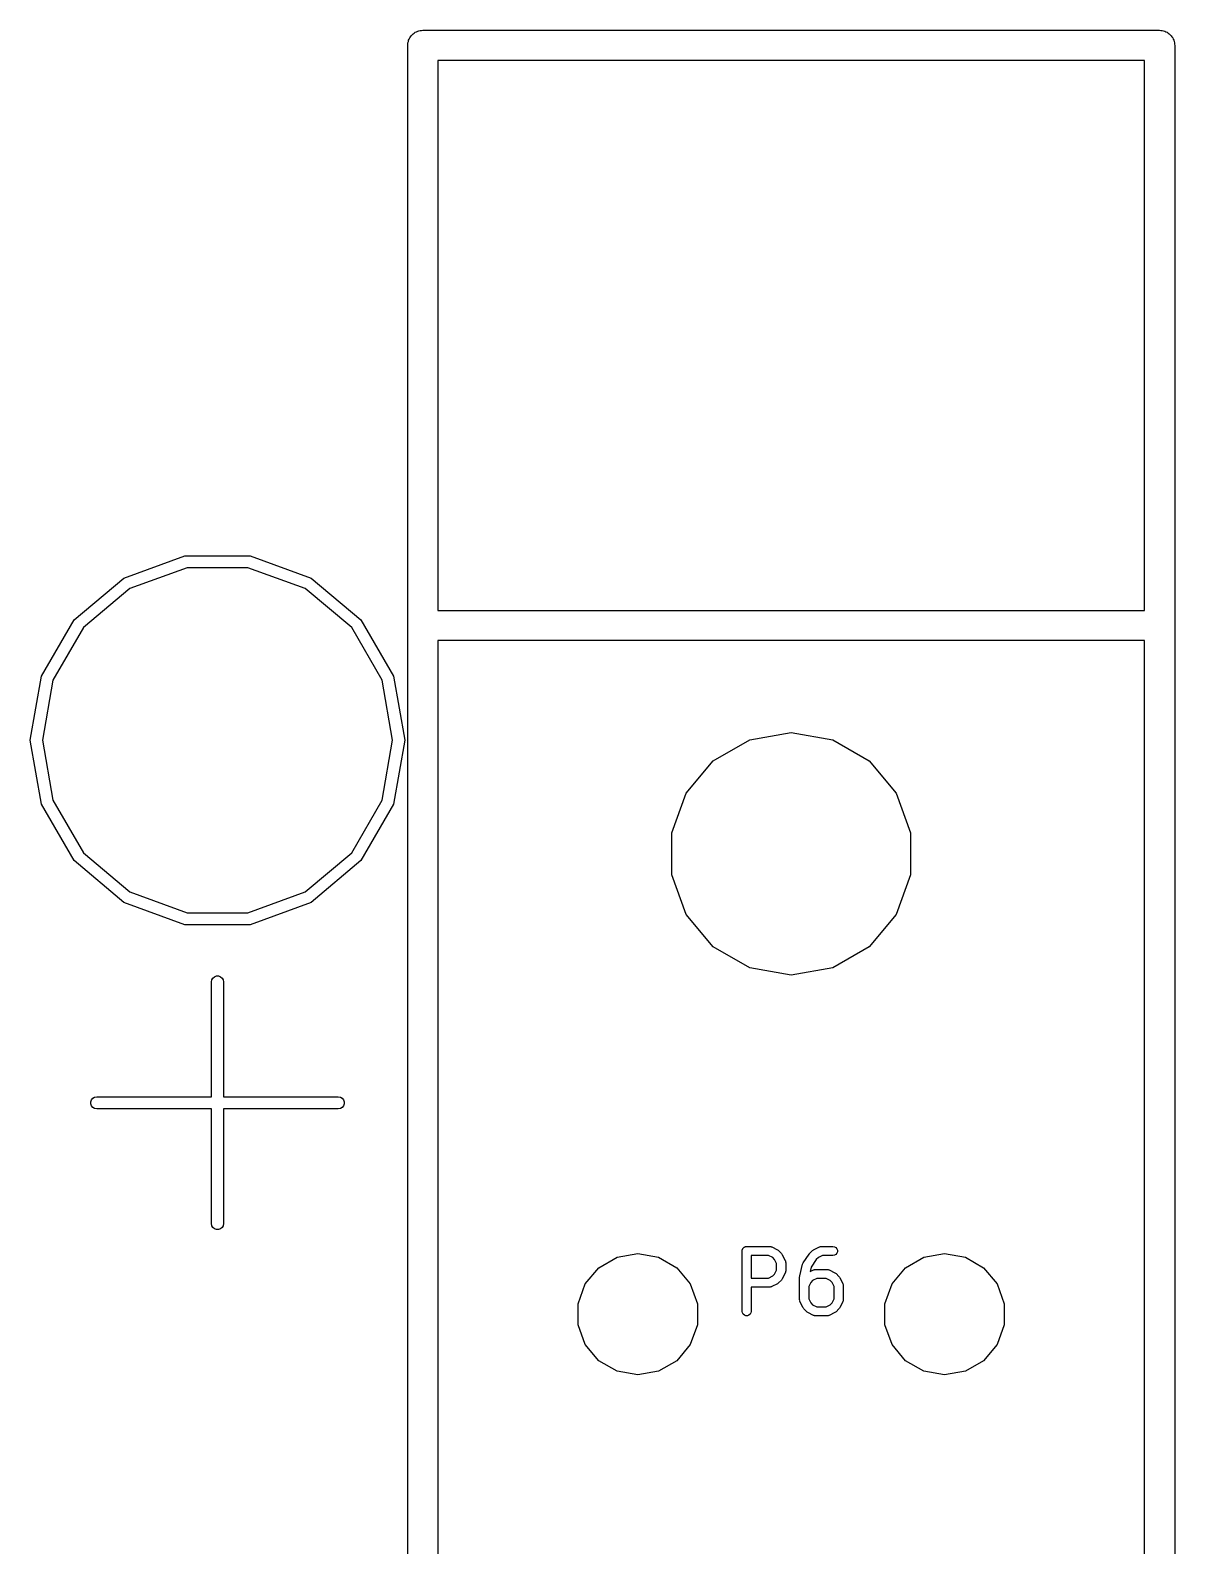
# Model space of a CAD drawing. Extents: x -2 to 76, y -93 to 7.
# Drawn here: x -0.1 to 18.85, y -18.33 to 6.75 of the extents above; entities that cross this region are included whole.
import ezdxf

# ---------------------------------------------------------------- set-up
doc = ezdxf.new("R2010")
doc.units = 0
doc.header["$MEASUREMENT"] = 0
doc.layers.add('BLACK', color=7, linetype='CONTINUOUS')

msp = doc.modelspace()

# ---------------------------------------------------------------- linework, layer by layer
at = {"layer": 'Black'}
for p, q in [((6.15, 6.5), (6.1538, 6.52154)), ((6.1538, 6.54341), (6.16128, 6.56397)), ((6.1538, 6.52154), (6.1538, 6.54341)), ((6.16128, 6.56397), (6.16508, 6.5855)), ((6.16508, 6.5855), (6.17601, 6.60445)), ((6.17601, 6.60445), (6.18349, 6.625)), ((6.18349, 6.625), (6.19755, 6.64175)), ((6.19755, 6.64175), (6.20849, 6.6607)), ((6.20849, 6.6607), (6.22524, 6.67476)), ((6.22524, 6.67476), (6.2393, 6.69151)), ((6.2393, 6.69151), (6.25825, 6.70245)), ((6.25825, 6.70245), (6.275, 6.71651)), ((6.275, 6.71651), (6.29555, 6.72399)), ((6.29555, 6.72399), (6.31449, 6.73492)), ((6.31449, 6.73492), (6.33603, 6.73872)), ((6.33603, 6.73872), (6.35659, 6.7462)), ((6.35659, 6.7462), (6.37846, 6.7462)), ((6.37846, 6.7462), (6.4, 6.75)), ((6.4, 6.75), (18.6, 6.75)), ((18.6, 6.75), (18.6215, 6.7462)), ((18.6215, 6.7462), (18.6434, 6.7462)), ((18.6434, 6.7462), (18.664, 6.73872)), ((18.664, 6.73872), (18.6855, 6.73492)), ((18.6855, 6.73492), (18.7044, 6.72399)), ((18.7044, 6.72399), (18.725, 6.71651)), ((18.725, 6.71651), (18.7418, 6.70245)), ((18.7418, 6.70245), (18.7607, 6.69151)), ((18.7607, 6.69151), (18.7748, 6.67476)), ((18.7748, 6.67476), (18.7915, 6.6607)), ((18.7915, 6.6607), (18.8024, 6.64175)), ((18.8024, 6.64175), (18.8165, 6.625)), ((18.8165, 6.625), (18.824, 6.60445)), ((18.824, 6.60445), (18.8349, 6.5855)), ((18.8349, 6.5855), (18.8387, 6.56397)), ((18.8387, 6.56397), (18.8462, 6.54341)), ((18.8462, 6.54341), (18.8462, 6.52154)), ((18.8462, 6.52154), (18.85, 6.5)), ((6.15, -20.4), (6.15, 6.5)), ((18.85, 6.5), (18.85, -20.4)), ((6.65, 6.25), (6.65, -2.85)), ((18.35, 6.25), (6.65, 6.25)), ((18.35, -2.85), (18.35, 6.25)), ((1.45, -2.31532), (2.46169, -1.9471)), ((2.46169, -1.9471), (3.53831, -1.9471)), ((3.53831, -1.9471), (4.55, -2.31532)), ((2.49642, -2.14406), (1.55, -2.48853)), ((3.50358, -2.14406), (2.49642, -2.14406)), ((4.45, -2.48853), (3.50358, -2.14406)), ((0.62526, -3.00736), (1.45, -2.31532)), ((1.55, -2.48853), (0.77847, -3.13592)), ((5.22153, -3.13592), (4.45, -2.48853)), ((4.55, -2.31532), (5.37474, -3.00736)), ((0.08695, -3.93974), (0.62526, -3.00736)), ((5.37474, -3.00736), (5.91305, -3.93974)), ((6.65, -2.85), (18.35, -2.85)), ((0.77847, -3.13592), (0.27489, -4.00814)), ((5.72511, -4.00814), (5.22153, -3.13592)), ((6.65, -3.35), (6.65, -20.15)), ((18.35, -3.35), (6.65, -3.35)), ((18.35, -20.15), (18.35, -3.35)), ((-0.1, -5), (0.08695, -3.93974)), ((0.27489, -4.00814), (0.1, -5)), ((5.9, -5), (5.72511, -4.00814)), ((5.91305, -3.93974), (6.1, -5)), ((0.08695, -6.06026), (-0.1, -5)), ((0.1, -5), (0.27489, -5.99186)), ((5.72511, -5.99186), (5.9, -5)), ((6.1, -5), (5.91305, -6.06026)), ((11.2095, -5.34206), (11.8133, -4.99344)), ((11.8133, -4.99344), (12.5, -4.87236)), ((12.5, -4.87236), (13.1867, -4.99344)), ((13.1867, -4.99344), (13.7905, -5.34206)), ((10.7613, -5.87618), (11.2095, -5.34206)), ((13.7905, -5.34206), (14.2387, -5.87618)), ((0.27489, -5.99186), (0.77847, -6.86408)), ((5.22153, -6.86408), (5.72511, -5.99186)), ((10.5229, -6.53138), (10.7613, -5.87618)), ((14.2387, -5.87618), (14.4771, -6.53138)), ((0.62526, -6.99264), (0.08695, -6.06026)), ((5.91305, -6.06026), (5.37474, -6.99264)), ((10.5229, -7.22862), (10.5229, -6.53138)), ((14.4771, -6.53138), (14.4771, -7.22862)), ((1.45, -7.68468), (0.62526, -6.99264)), ((0.77847, -6.86408), (1.55, -7.51147)), ((4.45, -7.51147), (5.22153, -6.86408)), ((5.37474, -6.99264), (4.55, -7.68468)), ((10.7613, -7.88382), (10.5229, -7.22862)), ((14.4771, -7.22862), (14.2387, -7.88382)), ((1.55, -7.51147), (2.49642, -7.85594)), ((3.50358, -7.85594), (4.45, -7.51147)), ((2.46169, -8.0529), (1.45, -7.68468)), ((4.55, -7.68468), (3.53831, -8.0529)), ((2.49642, -7.85594), (3.50358, -7.85594)), ((11.2095, -8.41794), (10.7613, -7.88382)), ((14.2387, -7.88382), (13.7905, -8.41794)), ((3.53831, -8.0529), (2.46169, -8.0529)), ((11.8133, -8.76656), (11.2095, -8.41794)), ((13.7905, -8.41794), (13.1867, -8.76656)), ((12.5, -8.88764), (11.8133, -8.76656)), ((13.1867, -8.76656), (12.5, -8.88764)), ((2.9, -9), (2.90603, -8.9658)), ((2.9, -10.9), (2.9, -9)), ((2.90603, -8.9658), (2.9234, -8.93572)), ((2.9234, -8.93572), (2.95, -8.9134)), ((2.95, -8.9134), (2.98263, -8.90152)), ((2.98263, -8.90152), (3.01736, -8.90152)), ((3.01736, -8.90152), (3.05, -8.9134)), ((3.05, -8.9134), (3.0766, -8.93572)), ((3.0766, -8.93572), (3.09397, -8.9658)), ((3.09397, -8.9658), (3.1, -9)), ((3.1, -9), (3.1, -10.9)), ((0.90152, -10.9826), (0.9134, -10.95)), ((0.90152, -11.0174), (0.90152, -10.9826)), ((0.9134, -11.05), (0.90152, -11.0174)), ((0.9134, -10.95), (0.93572, -10.9234)), ((0.93572, -10.9234), (0.9658, -10.906)), ((0.9658, -10.906), (1, -10.9)), ((1, -10.9), (2.9, -10.9)), ((3.1, -10.9), (5, -10.9)), ((5, -10.9), (5.0342, -10.906)), ((5.0342, -10.906), (5.06428, -10.9234)), ((5.06428, -10.9234), (5.0866, -10.95)), ((5.0866, -10.95), (5.09848, -10.9826)), ((5.09848, -11.0174), (5.0866, -11.05)), ((5.09848, -10.9826), (5.09848, -11.0174)), ((0.93572, -11.0766), (0.9134, -11.05)), ((0.9658, -11.094), (0.93572, -11.0766)), ((1, -11.1), (0.9658, -11.094)), ((2.9, -11.1), (1, -11.1)), ((2.9, -13), (2.9, -11.1)), ((5, -11.1), (3.1, -11.1)), ((3.1, -11.1), (3.1, -13)), ((5.0342, -11.094), (5, -11.1)), ((5.06428, -11.0766), (5.0342, -11.094)), ((5.0866, -11.05), (5.06428, -11.0766)), ((2.90603, -13.0342), (2.9, -13)), ((2.9234, -13.0643), (2.90603, -13.0342)), ((3.09397, -13.0342), (3.0766, -13.0643)), ((3.1, -13), (3.09397, -13.0342)), ((2.95, -13.0866), (2.9234, -13.0643)), ((2.98263, -13.0985), (2.95, -13.0866)), ((3.01736, -13.0985), (2.98263, -13.0985)), ((3.05, -13.0866), (3.01736, -13.0985)), ((3.0766, -13.0643), (3.05, -13.0866)), ((9.61667, -13.5567), (9.96, -13.4962)), ((9.96, -13.4962), (10.3033, -13.5567)), ((11.6869, -13.4524), (11.688, -13.4459)), ((11.6869, -14.4524), (11.6869, -13.4524)), ((11.688, -13.4394), (11.6903, -13.4332)), ((11.688, -13.4459), (11.688, -13.4394)), ((11.6903, -13.4332), (11.6914, -13.4267)), ((11.6914, -13.4267), (11.6947, -13.421)), ((11.6947, -13.421), (11.697, -13.4149)), ((11.697, -13.4149), (11.7012, -13.4099)), ((11.7012, -13.4099), (11.7045, -13.4042)), ((11.7045, -13.4042), (11.7095, -13.4)), ((11.7095, -13.4), (11.7137, -13.3949)), ((11.7137, -13.3949), (11.7194, -13.3916)), ((11.7194, -13.3916), (11.7244, -13.3874)), ((11.7244, -13.3874), (11.7306, -13.3852)), ((11.7306, -13.3852), (11.7363, -13.3819)), ((11.7363, -13.3819), (11.7427, -13.3808)), ((11.7427, -13.3808), (11.7489, -13.3785)), ((11.7489, -13.3785), (11.7554, -13.3785)), ((11.7554, -13.3785), (11.7619, -13.3774)), ((11.7619, -13.3774), (12.1429, -13.3774)), ((11.8369, -13.5274), (11.8369, -13.9012)), ((12.1252, -13.5274), (11.8369, -13.5274)), ((12.1937, -13.5616), (12.1252, -13.5274)), ((12.1429, -13.3774), (12.1471, -13.3781)), ((12.1471, -13.3781), (12.1514, -13.3779)), ((12.1514, -13.3779), (12.1599, -13.3804)), ((12.1599, -13.3804), (12.1685, -13.3819)), ((12.1685, -13.3819), (12.1723, -13.3841)), ((12.1723, -13.3841), (12.1764, -13.3853)), ((12.1764, -13.3853), (12.2716, -13.4329)), ((12.2716, -13.4329), (12.2813, -13.4401)), ((12.2813, -13.4401), (12.2911, -13.447)), ((12.2911, -13.447), (12.3387, -13.4946)), ((12.3387, -13.4946), (12.3456, -13.5044)), ((12.3456, -13.5044), (12.3528, -13.5141)), ((12.3528, -13.5141), (12.4004, -13.6093)), ((12.6995, -13.6489), (12.7947, -13.506)), ((12.7947, -13.506), (12.7999, -13.5007)), ((12.7999, -13.5007), (12.8041, -13.4946)), ((12.8041, -13.4946), (12.8517, -13.447)), ((12.8517, -13.447), (12.8616, -13.4401)), ((12.8616, -13.4401), (12.8712, -13.4329)), ((12.8712, -13.4329), (12.9665, -13.3853)), ((13.0177, -13.5274), (12.9492, -13.5616)), ((12.9665, -13.3853), (12.9706, -13.3841)), ((12.9706, -13.3841), (12.9743, -13.3819)), ((12.9743, -13.3819), (12.983, -13.3804)), ((12.983, -13.3804), (12.9914, -13.3779)), ((12.9914, -13.3779), (12.9957, -13.3781)), ((12.9957, -13.3781), (13, -13.3774)), ((13, -13.3774), (13.1905, -13.3774)), ((13.1905, -13.5274), (13.0177, -13.5274)), ((13.1905, -13.3774), (13.2161, -13.3819)), ((13.2161, -13.5229), (13.1905, -13.5274)), ((13.2161, -13.3819), (13.2387, -13.3949)), ((13.2387, -13.5098), (13.2161, -13.5229)), ((13.2387, -13.3949), (13.2554, -13.4149)), ((13.2554, -13.4899), (13.2387, -13.5098)), ((13.2554, -13.4149), (13.2643, -13.4394)), ((13.2643, -13.4654), (13.2554, -13.4899)), ((13.2643, -13.4394), (13.2643, -13.4654)), ((14.6967, -13.5567), (15.04, -13.4962)), ((15.04, -13.4962), (15.3833, -13.5567)), ((9.09067, -13.9981), (9.31476, -13.731)), ((9.31476, -13.731), (9.61667, -13.5567)), ((10.3033, -13.5567), (10.6052, -13.731)), ((10.6052, -13.731), (10.8293, -13.9981)), ((12.2241, -13.592), (12.1937, -13.5616)), ((12.2583, -13.6606), (12.2241, -13.592)), ((12.2241, -13.8365), (12.2583, -13.768)), ((12.2583, -13.768), (12.2583, -13.6606)), ((12.4004, -13.6093), (12.4016, -13.6135)), ((12.4016, -13.6135), (12.4038, -13.6172)), ((12.4038, -13.6172), (12.4053, -13.6259)), ((12.4053, -13.6259), (12.4078, -13.6343)), ((12.4078, -13.7943), (12.4053, -13.8027)), ((12.4078, -13.6343), (12.4076, -13.6386)), ((12.4076, -13.6386), (12.4083, -13.6429)), ((12.4083, -13.7857), (12.4076, -13.79)), ((12.4076, -13.79), (12.4078, -13.7943)), ((12.4083, -13.6429), (12.4083, -13.7857)), ((12.6415, -13.8628), (12.6891, -13.6723)), ((12.6891, -13.6723), (12.6943, -13.6607)), ((12.6943, -13.6607), (12.6995, -13.6489)), ((12.8315, -13.7213), (12.813, -13.7954)), ((12.813, -13.7954), (12.8712, -13.7663)), ((12.9154, -13.5954), (12.8315, -13.7213)), ((12.8712, -13.7663), (12.8754, -13.765)), ((12.8754, -13.765), (12.8791, -13.7629)), ((12.8791, -13.7629), (12.8878, -13.7613)), ((12.8878, -13.7613), (12.8962, -13.7588)), ((12.8962, -13.7588), (12.9005, -13.7591)), ((12.9005, -13.7591), (12.9048, -13.7583)), ((12.9048, -13.7583), (13.0952, -13.7583)), ((12.9492, -13.5616), (12.9154, -13.5954)), ((13.0952, -13.7583), (13.0995, -13.7591)), ((13.0995, -13.7591), (13.1038, -13.7588)), ((13.1038, -13.7588), (13.1122, -13.7613)), ((13.1122, -13.7613), (13.1209, -13.7629)), ((13.1209, -13.7629), (13.1246, -13.765)), ((13.1246, -13.765), (13.1288, -13.7663)), ((13.1288, -13.7663), (13.224, -13.8139)), ((14.1707, -13.9981), (14.3948, -13.731)), ((14.3948, -13.731), (14.6967, -13.5567)), ((15.3833, -13.5567), (15.6852, -13.731)), ((15.6852, -13.731), (15.9093, -13.9981)), ((8.97143, -14.3257), (9.09067, -13.9981)), ((10.8293, -13.9981), (10.9486, -14.3257)), ((11.8369, -13.9012), (12.1252, -13.9012)), ((12.1252, -13.9012), (12.1937, -13.8669)), ((12.1723, -14.0445), (12.1685, -14.0467)), ((12.1764, -14.0433), (12.1723, -14.0445)), ((12.2716, -13.9957), (12.1764, -14.0433)), ((12.1937, -13.8669), (12.2241, -13.8365)), ((12.2813, -13.9885), (12.2716, -13.9957)), ((12.2911, -13.9816), (12.2813, -13.9885)), ((12.3387, -13.934), (12.2911, -13.9816)), ((12.3456, -13.9242), (12.3387, -13.934)), ((12.3528, -13.9145), (12.3456, -13.9242)), ((12.4004, -13.8193), (12.3528, -13.9145)), ((12.4016, -13.8151), (12.4004, -13.8193)), ((12.4038, -13.8114), (12.4016, -13.8151)), ((12.4053, -13.8027), (12.4038, -13.8114)), ((12.6393, -13.881), (12.6409, -13.8719)), ((12.6393, -14.2619), (12.6393, -13.881)), ((12.6409, -13.8719), (12.6415, -13.8628)), ((12.8235, -13.973), (12.7893, -14.0415)), ((12.7893, -14.0415), (12.7893, -14.2442)), ((12.854, -13.9426), (12.8235, -13.973)), ((12.9225, -13.9083), (12.854, -13.9426)), ((13.0775, -13.9083), (12.9225, -13.9083)), ((13.146, -13.9426), (13.0775, -13.9083)), ((13.1765, -13.973), (13.146, -13.9426)), ((13.2107, -14.0415), (13.1765, -13.973)), ((13.2107, -14.2442), (13.2107, -14.0415)), ((13.224, -13.8139), (13.2337, -13.821)), ((13.2337, -13.821), (13.2435, -13.8279)), ((13.2435, -13.8279), (13.2911, -13.8755)), ((13.2911, -13.8755), (13.298, -13.8854)), ((13.298, -13.8854), (13.3052, -13.895)), ((13.3052, -13.895), (13.3528, -13.9903)), ((13.3528, -13.9903), (13.354, -13.9944)), ((13.354, -13.9944), (13.3562, -13.9982)), ((13.3562, -13.9982), (13.3577, -14.0068)), ((13.3577, -14.0068), (13.3602, -14.0152)), ((13.3602, -14.0152), (13.36, -14.0196)), ((13.36, -14.0196), (13.3607, -14.0238)), ((13.3607, -14.0238), (13.3607, -14.2619)), ((14.0514, -14.3257), (14.1707, -13.9981)), ((15.9093, -13.9981), (16.0286, -14.3257)), ((12.1429, -14.0512), (11.8369, -14.0512)), ((11.8369, -14.0512), (11.8369, -14.4524)), ((12.1471, -14.0504), (12.1429, -14.0512)), ((12.1514, -14.0507), (12.1471, -14.0504)), ((12.1599, -14.0482), (12.1514, -14.0507)), ((12.1685, -14.0467), (12.1599, -14.0482)), ((12.64, -14.2662), (12.6393, -14.2619)), ((12.6398, -14.2705), (12.64, -14.2662)), ((12.6423, -14.2789), (12.6398, -14.2705)), ((12.6438, -14.2876), (12.6423, -14.2789)), ((12.646, -14.2913), (12.6438, -14.2876)), ((12.6472, -14.2954), (12.646, -14.2913)), ((12.6948, -14.3907), (12.6472, -14.2954)), ((12.7893, -14.2442), (12.8235, -14.3127)), ((13.1765, -14.3127), (13.2107, -14.2442)), ((13.3528, -14.2954), (13.3052, -14.3907)), ((13.354, -14.2913), (13.3528, -14.2954)), ((13.3562, -14.2876), (13.354, -14.2913)), ((13.3577, -14.2789), (13.3562, -14.2876)), ((13.3602, -14.2705), (13.3577, -14.2789)), ((13.3607, -14.2619), (13.36, -14.2662)), ((13.36, -14.2662), (13.3602, -14.2705)), ((8.97143, -14.6743), (8.97143, -14.3257)), ((10.9486, -14.3257), (10.9486, -14.6743)), ((11.6914, -14.478), (11.6869, -14.4524)), ((11.7045, -14.5006), (11.6914, -14.478)), ((11.7244, -14.5173), (11.7045, -14.5006)), ((11.7489, -14.5262), (11.7244, -14.5173)), ((11.7749, -14.5262), (11.7489, -14.5262)), ((11.7994, -14.5173), (11.7749, -14.5262)), ((11.8194, -14.5006), (11.7994, -14.5173)), ((11.8324, -14.478), (11.8194, -14.5006)), ((11.8369, -14.4524), (11.8324, -14.478)), ((12.702, -14.4003), (12.6948, -14.3907)), ((12.7089, -14.4102), (12.702, -14.4003)), ((12.7565, -14.4578), (12.7089, -14.4102)), ((12.7663, -14.4647), (12.7565, -14.4578)), ((12.776, -14.4718), (12.7663, -14.4647)), ((12.8712, -14.5195), (12.776, -14.4718)), ((12.8235, -14.3127), (12.854, -14.3431)), ((12.854, -14.3431), (12.9225, -14.3774)), ((12.8754, -14.5207), (12.8712, -14.5195)), ((12.8791, -14.5229), (12.8754, -14.5207)), ((12.8878, -14.5244), (12.8791, -14.5229)), ((12.8962, -14.5269), (12.8878, -14.5244)), ((12.9005, -14.5266), (12.8962, -14.5269)), ((12.9048, -14.5274), (12.9005, -14.5266)), ((13.0952, -14.5274), (12.9048, -14.5274)), ((12.9225, -14.3774), (13.0775, -14.3774)), ((13.0775, -14.3774), (13.146, -14.3431)), ((13.0995, -14.5266), (13.0952, -14.5274)), ((13.1038, -14.5269), (13.0995, -14.5266)), ((13.1122, -14.5244), (13.1038, -14.5269)), ((13.1209, -14.5229), (13.1122, -14.5244)), ((13.1246, -14.5207), (13.1209, -14.5229)), ((13.1288, -14.5195), (13.1246, -14.5207)), ((13.224, -14.4718), (13.1288, -14.5195)), ((13.146, -14.3431), (13.1765, -14.3127)), ((13.2337, -14.4647), (13.224, -14.4718)), ((13.2435, -14.4578), (13.2337, -14.4647)), ((13.2911, -14.4102), (13.2435, -14.4578)), ((13.298, -14.4003), (13.2911, -14.4102)), ((13.3052, -14.3907), (13.298, -14.4003)), ((14.0514, -14.6743), (14.0514, -14.3257)), ((16.0286, -14.3257), (16.0286, -14.6743)), ((9.09067, -15.0019), (8.97143, -14.6743)), ((10.9486, -14.6743), (10.8293, -15.0019)), ((14.1707, -15.0019), (14.0514, -14.6743)), ((16.0286, -14.6743), (15.9093, -15.0019)), ((9.31476, -15.269), (9.09067, -15.0019)), ((10.8293, -15.0019), (10.6052, -15.269)), ((14.3948, -15.269), (14.1707, -15.0019)), ((15.9093, -15.0019), (15.6852, -15.269)), ((9.61667, -15.4433), (9.31476, -15.269)), ((10.6052, -15.269), (10.3033, -15.4433)), ((14.6967, -15.4433), (14.3948, -15.269)), ((15.6852, -15.269), (15.3833, -15.4433)), ((9.96, -15.5038), (9.61667, -15.4433)), ((10.3033, -15.4433), (9.96, -15.5038)), ((15.04, -15.5038), (14.6967, -15.4433)), ((15.3833, -15.4433), (15.04, -15.5038))]:
    msp.add_line(p, q, dxfattribs=at)

doc.saveas('drawing.dxf')
